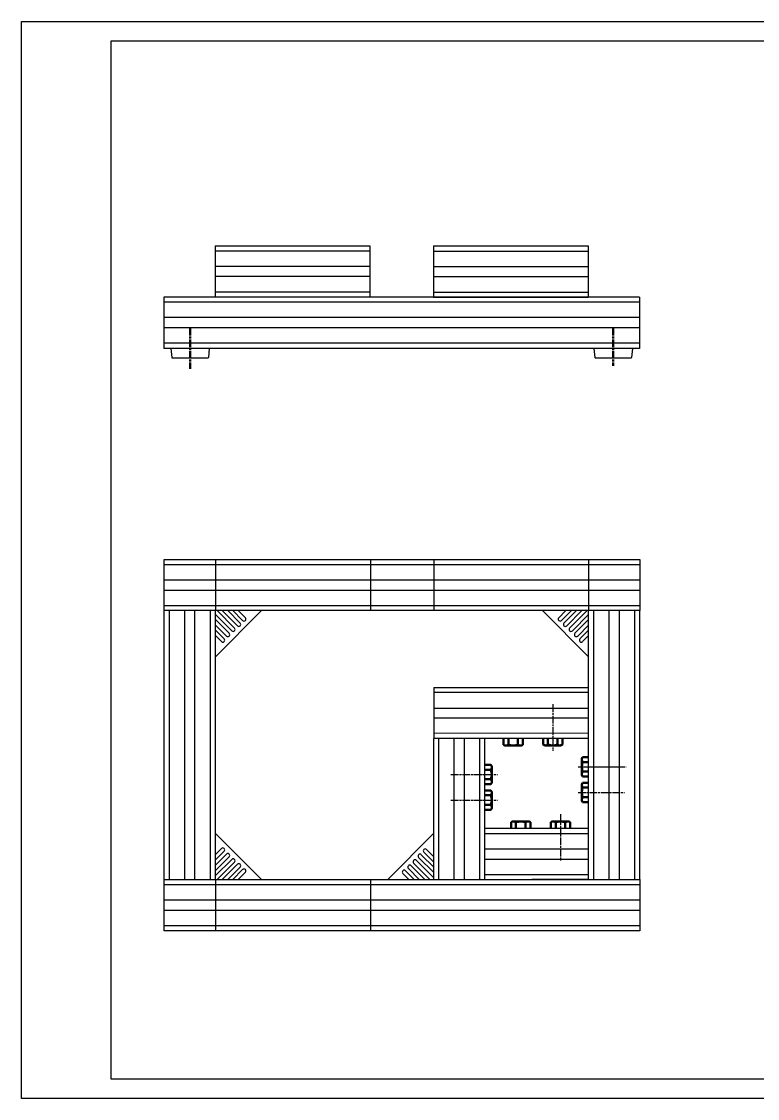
# Model space of a CAD drawing. Header units: millimetres. Extents: x 1269 to 5832, y 527 to 3540.
# Drawn here: x 3264 to 3839, y 623 to 1464 of the extents above; entities that cross this region are included whole.
import ezdxf

# ---------------------------------------------------------------- set-up
doc = ezdxf.new("R2010")
doc.units = ezdxf.units.MM
for name, pattern in [('AM_ISO08W050', [18, 12, -1.5, 3, -1.5]), ('AM_ISO08W050x2', [9, 6, -0.75, 1.5, -0.75]), ('phl_thick', [0])]:
    doc.linetypes.add(name, pattern=pattern)
for name, color, linetype, lineweight in [('AM_0N', 7, 'Continuous', 50), ('AM_7', 7, 'AM_ISO08W050', 50), ('AM_7N', 4, 'AM_ISO08W050', 25)]:
    doc.layers.add(name, color=color, linetype=linetype, lineweight=lineweight)
doc.layers.add('projection', color=7, linetype='Continuous')

msp = doc.modelspace()

# ---------------------------------------------------------------- linework, layer by layer
for p, q in [((3264.423, 1463.935), (4453.423, 1463.935)), ((3264.423, 622.935), (3264.423, 1463.935)), ((3415.613, 1288.709), (3415.613, 1248.709)), ((3415.613, 1288.709), (3536.613, 1288.709)), ((3536.613, 1288.709), (3536.613, 1248.709)), ((3586.163, 1288.709), (3586.163, 1248.709)), ((3586.163, 1288.709), (3707.163, 1288.709)), ((3707.163, 1288.709), (3707.163, 1248.709)), ((3375.617, 1248.709), (3375.617, 1208.709)), ((3747.163, 1248.709), (3747.163, 1208.709)), ((3381.117, 1208.709), (3381.746, 1201.523)), ((3411.117, 1208.709), (3410.488, 1201.523)), ((3711.663, 1208.709), (3712.292, 1201.523)), ((3741.663, 1208.709), (3741.034, 1201.523)), ((3382.133, 1201.209), (3410.057, 1201.209)), ((3712.679, 1201.209), (3740.603, 1201.209)), ((3375.932, 1003.887), (3375.932, 1043.887)), ((3415.929, 1043.839), (3415.929, 1003.839)), ((3536.929, 1043.839), (3536.929, 1003.839)), ((3586.479, 1043.839), (3586.479, 1003.839)), ((3707.479, 1043.839), (3707.479, 1003.839)), ((3747.479, 1043.887), (3747.479, 1003.887)), ((3375.932, 1039.887), (3747.479, 1039.887)), ((3747.479, 1003.887), (3375.932, 1003.887)), ((3415.933, 967.887), (3451.933, 1003.887)), ((3415.933, 1000.887), (3428.661, 988.159)), ((3430.782, 990.28), (3417.176, 1003.887)), ((3421.228, 1003.887), (3433.069, 992.046)), ((3435.191, 994.167), (3425.471, 1003.887)), ((3429.414, 1003.887), (3437.16, 996.141)), ((3439.281, 998.262), (3433.656, 1003.887)), ((3707.479, 967.887), (3671.479, 1003.887)), ((3684.131, 998.262), (3689.756, 1003.887)), ((3693.999, 1003.887), (3686.252, 996.141)), ((3688.221, 994.167), (3697.941, 1003.887)), ((3702.184, 1003.887), (3690.343, 992.046)), ((3692.63, 990.28), (3706.236, 1003.887)), ((3707.479, 1000.887), (3694.751, 988.159)), ((3426.614, 986.168), (3415.933, 996.849)), ((3415.933, 992.607), (3424.493, 984.047)), ((3696.798, 986.168), (3707.479, 996.849)), ((3707.479, 992.607), (3698.919, 984.047)), ((3422.721, 981.84), (3415.933, 988.629)), ((3415.933, 984.386), (3420.6, 979.719)), ((3700.691, 981.84), (3707.479, 988.629)), ((3707.479, 984.386), (3702.812, 979.719)), ((3586.479, 943.934), (3586.479, 903.934)), ((3707.479, 939.934), (3586.479, 939.934)), ((3707.479, 927.567), (3586.479, 927.567)), ((3707.479, 919.887), (3586.479, 919.887)), ((3707.479, 907.935), (3586.479, 908.082)), ((3707.479, 903.934), (3586.479, 903.934)), ((3415.933, 829.935), (3451.933, 793.935)), ((3550.479, 794.001), (3586.479, 830.001)), ((3626.479, 829.934), (3707.479, 829.934)), ((3415.933, 813.436), (3420.6, 818.103)), ((3422.721, 815.981), (3415.933, 809.193)), ((3580.854, 817.349), (3586.479, 811.725)), ((3415.933, 805.215), (3424.493, 813.775)), ((3426.614, 811.653), (3415.933, 800.972)), ((3415.933, 796.935), (3428.661, 809.663)), ((3430.782, 807.541), (3417.176, 793.935)), ((3572.872, 808.851), (3586.479, 795.244)), ((3586.479, 799.297), (3574.638, 811.138)), ((3576.759, 813.259), (3586.479, 803.539)), ((3586.479, 807.482), (3578.733, 815.228)), ((3421.228, 793.935), (3433.069, 805.776)), ((3435.191, 803.654), (3425.471, 793.935)), ((3429.414, 793.935), (3437.16, 801.681)), ((3439.281, 799.56), (3433.656, 793.935)), ((3564.432, 800.79), (3571.221, 794.001)), ((3575.199, 794.001), (3566.639, 802.561)), ((3568.76, 804.683), (3579.441, 794.001)), ((3583.479, 794.001), (3570.751, 806.729)), ((3375.933, 753.935), (3375.933, 793.935)), ((3415.929, 793.887), (3415.933, 753.887)), ((3536.929, 793.887), (3536.929, 753.887)), ((3566.978, 794.001), (3562.311, 798.668)), ((3707.479, 793.934), (3663.158, 793.934)), ((3747.479, 793.934), (3747.479, 753.934)), ((3375.933, 789.934), (3747.479, 789.934)), ((3747.479, 753.934), (3375.933, 753.935)), ((4453.423, 622.935), (3264.423, 622.935))]:
    msp.add_line(p, q)
msp.add_lwpolyline([(3334.423, 1448.935), (4438.423, 1448.935), (4438.423, 637.935), (3334.423, 637.935)], close=True)
for centre, radius, start, end in [((3382.155, 1201.632), 0.424, 194.915859, 273.017748), ((3410.079, 1201.632), 0.424, 266.982252, 345.084141), ((3712.701, 1201.632), 0.424, 194.915859, 273.017748), ((3740.625, 1201.632), 0.424, 266.982252, 345.084141), ((3434.13, 993.107), 1.5, 225, 45), ((3438.22, 997.201), 1.5, 225, 45), ((3685.192, 997.201), 1.5, 135, 315), ((3689.282, 993.107), 1.5, 135, 315), ((3425.553, 985.108), 1.5, 225, 45), ((3429.722, 989.22), 1.5, 225, 45), ((3693.69, 989.22), 1.5, 135, 315), ((3697.859, 985.108), 1.5, 135, 315), ((3421.661, 980.78), 1.5, 225, 45), ((3701.751, 980.78), 1.5, 135, 315), ((3421.661, 817.042), 1.5, 315, 135), ((3579.793, 816.289), 1.5, 45, 225), ((3425.553, 812.714), 1.5, 315, 135), ((3429.722, 808.602), 1.5, 315, 135), ((3571.812, 807.79), 1.5, 45, 225), ((3575.699, 812.198), 1.5, 45, 225), ((3434.13, 804.715), 1.5, 315, 135), ((3438.22, 800.62), 1.5, 315, 135), ((3563.372, 799.729), 1.5, 45, 225), ((3567.7, 803.622), 1.5, 45, 225)]:
    msp.add_arc(centre, radius, start, end)
at = {"layer": 'AM_0N'}
for p, q in [((3641, 899.216), (3641, 903.934)), ((3644.752, 899.216), (3644.752, 903.934)), ((3652.262, 899.216), (3652.262, 903.934)), ((3656.015, 899.216), (3656.015, 903.934)), ((3671.972, 899.233), (3671.972, 903.951)), ((3675.724, 899.233), (3675.724, 903.951)), ((3683.234, 899.233), (3683.234, 903.951)), ((3686.987, 899.233), (3686.987, 903.951)), ((3641, 899.216), (3642.007, 898.634)), ((3655.007, 898.634), (3642.007, 898.634)), ((3656.015, 899.216), (3655.007, 898.634)), ((3671.972, 899.233), (3672.979, 898.651)), ((3685.979, 898.651), (3672.979, 898.651)), ((3686.987, 899.233), (3685.979, 898.651)), ((3631.197, 883.442), (3626.479, 883.442)), ((3631.197, 883.442), (3631.779, 882.434)), ((3702.761, 889.433), (3702.179, 888.426)), ((3702.179, 875.426), (3702.179, 888.426)), ((3702.761, 889.433), (3707.479, 889.433)), ((3702.761, 885.68), (3707.479, 885.68)), ((3631.197, 879.689), (3626.479, 879.689)), ((3631.779, 882.434), (3631.779, 869.434)), ((3702.761, 874.418), (3702.179, 875.426)), ((3702.761, 878.171), (3707.479, 878.171)), ((3631.197, 872.18), (3626.479, 872.18)), ((3631.197, 868.427), (3626.479, 868.427)), ((3631.197, 868.427), (3631.779, 869.434)), ((3702.761, 869.442), (3702.179, 868.434)), ((3702.179, 855.434), (3702.179, 868.434)), ((3702.761, 874.418), (3707.479, 874.418)), ((3702.761, 869.442), (3707.479, 869.442)), ((3631.197, 863.451), (3626.479, 863.451)), ((3631.197, 859.698), (3626.479, 859.698)), ((3631.197, 863.451), (3631.779, 862.443)), ((3631.779, 862.443), (3631.779, 849.443)), ((3702.761, 865.689), (3707.479, 865.689)), ((3702.761, 858.18), (3707.479, 858.18)), ((3631.197, 852.189), (3626.479, 852.189)), ((3631.197, 848.436), (3631.779, 849.443)), ((3702.761, 854.427), (3702.179, 855.434)), ((3702.761, 854.427), (3707.479, 854.427)), ((3631.197, 848.436), (3626.479, 848.436)), ((3646.972, 838.653), (3647.979, 839.234)), ((3646.972, 838.653), (3646.972, 833.934)), ((3647.979, 839.234), (3660.979, 839.234)), ((3650.724, 838.653), (3650.724, 833.934)), ((3658.234, 838.653), (3658.234, 833.934)), ((3661.987, 838.653), (3660.979, 839.234)), ((3661.987, 838.653), (3661.987, 833.934)), ((3677.972, 838.653), (3678.979, 839.234)), ((3677.972, 838.653), (3677.972, 833.934)), ((3678.979, 839.234), (3691.979, 839.234)), ((3681.724, 838.653), (3681.724, 833.934)), ((3689.234, 838.653), (3689.234, 833.934)), ((3692.987, 838.653), (3691.979, 839.234)), ((3692.987, 838.653), (3692.987, 833.934))]:
    msp.add_line(p, q, dxfattribs=at)
for centre, radius, start, end in [((3642.876, 901.952), 3.317, 244.446872, 304.446872), ((3648.507, 911.044), 12.409, 252.387526, 287.612474), ((3654.138, 901.952), 3.317, 235.553128, 295.553128), ((3673.848, 901.969), 3.317, 244.446872, 304.446872), ((3679.479, 911.06), 12.409, 252.387526, 287.612474), ((3685.11, 901.969), 3.317, 235.553128, 295.553128), ((3705.496, 887.557), 3.317, 154.446872, 214.446872), ((3714.588, 881.926), 12.409, 162.387526, 197.612474), ((3628.462, 881.566), 3.317, 325.553128, 25.553128), ((3619.37, 875.934), 12.409, 342.387526, 17.612474), ((3705.496, 876.294), 3.317, 145.553128, 205.553128), ((3628.462, 870.303), 3.317, 334.446872, 34.446872), ((3705.496, 867.566), 3.317, 154.446872, 214.446872), ((3628.462, 861.574), 3.317, 325.553128, 25.553128), ((3619.37, 855.943), 12.409, 342.387526, 17.612474), ((3714.588, 861.934), 12.409, 162.387526, 197.612474), ((3705.496, 856.303), 3.317, 145.553128, 205.553128), ((3628.462, 850.312), 3.317, 334.446872, 34.446872), ((3648.848, 835.917), 3.317, 55.553128, 115.553128), ((3654.479, 826.825), 12.409, 72.387526, 107.612474), ((3660.11, 835.917), 3.317, 64.446872, 124.446872), ((3679.848, 835.917), 3.317, 55.553128, 115.553128), ((3685.479, 826.825), 12.409, 72.387526, 107.612474), ((3691.11, 835.917), 3.317, 64.446872, 124.446872)]:
    msp.add_arc(centre, radius, start, end, dxfattribs=at)
at = {"layer": 'AM_7', "linetype": 'AM_ISO08W050x2'}
for p, q in [((3396.117, 1224.709), (3396.117, 1192.796)), ((3726.663, 1224.709), (3726.663, 1195.082))]:
    msp.add_line(p, q, dxfattribs=at)
at = {"layer": 'AM_7N', "linetype": 'AM_ISO08W050x2'}
for p, q in [((3679.479, 930.817), (3679.479, 894.517)), ((3599.915, 875.934), (3636.215, 875.934)), ((3699.179, 881.926), (3735.479, 881.926)), ((3700.627, 881.926), (3736.927, 881.926)), ((3699.179, 861.934), (3735.479, 861.934)), ((3599.915, 855.943), (3636.215, 855.943)), ((3685.479, 844.828), (3685.479, 808.528))]:
    msp.add_line(p, q, dxfattribs=at)
at = {"layer": 'projection', "color": 7, "linetype": 'phl_thick'}
for p, q in [((3536.613, 1284.709), (3415.613, 1284.709)), ((3586.163, 1284.709), (3707.163, 1284.709)), ((3536.613, 1272.709), (3415.613, 1272.709)), ((3586.163, 1272.709), (3707.163, 1272.709)), ((3536.613, 1264.709), (3415.613, 1264.709)), ((3586.163, 1264.709), (3707.163, 1264.709)), ((3747.163, 1248.709), (3375.617, 1248.709)), ((3747.163, 1244.709), (3375.617, 1244.709)), ((3536.613, 1252.709), (3415.613, 1252.709)), ((3536.613, 1248.709), (3415.613, 1248.709)), ((3586.163, 1252.709), (3707.163, 1252.709)), ((3586.163, 1248.709), (3707.163, 1248.709)), ((3747.163, 1232.709), (3375.617, 1232.709)), ((3747.163, 1224.709), (3375.617, 1224.709)), ((3747.163, 1212.709), (3375.617, 1212.709)), ((3747.163, 1208.709), (3375.617, 1208.709)), ((3375.932, 1043.887), (3747.479, 1043.887)), ((3375.932, 1027.887), (3747.479, 1027.887)), ((3375.932, 1019.887), (3747.479, 1019.887)), ((3375.932, 1007.887), (3747.479, 1007.887)), ((3375.933, 793.935), (3375.933, 1003.887)), ((3379.933, 793.935), (3379.933, 1003.887)), ((3391.933, 793.935), (3391.933, 1003.887)), ((3399.933, 793.935), (3399.933, 1003.887)), ((3411.933, 793.935), (3411.933, 1003.887)), ((3415.933, 793.935), (3415.933, 1003.887)), ((3707.479, 793.934), (3707.479, 1003.887)), ((3711.479, 793.934), (3711.479, 1003.887)), ((3723.479, 793.934), (3723.479, 1003.887)), ((3731.479, 793.934), (3731.479, 1003.887)), ((3743.479, 793.934), (3743.479, 1003.887)), ((3747.479, 793.934), (3747.479, 1003.887)), ((3586.479, 943.934), (3707.479, 943.934)), ((3586.479, 794.001), (3586.479, 903.934)), ((3590.479, 794.001), (3590.479, 903.934)), ((3602.479, 794.001), (3602.479, 903.934)), ((3610.479, 794.001), (3610.479, 903.934)), ((3622.479, 794.001), (3622.479, 903.934)), ((3626.479, 794.001), (3626.479, 903.934)), ((3626.479, 833.934), (3707.479, 833.934)), ((3626.479, 817.934), (3707.479, 817.934)), ((3626.479, 809.934), (3707.479, 809.934)), ((3375.933, 793.935), (3747.479, 793.935)), ((3626.479, 797.934), (3707.479, 797.934)), ((3375.933, 777.934), (3747.479, 777.934)), ((3375.933, 769.934), (3747.479, 769.934)), ((3375.933, 757.934), (3747.479, 757.934))]:
    msp.add_line(p, q, dxfattribs=at)

doc.saveas('drawing.dxf')
